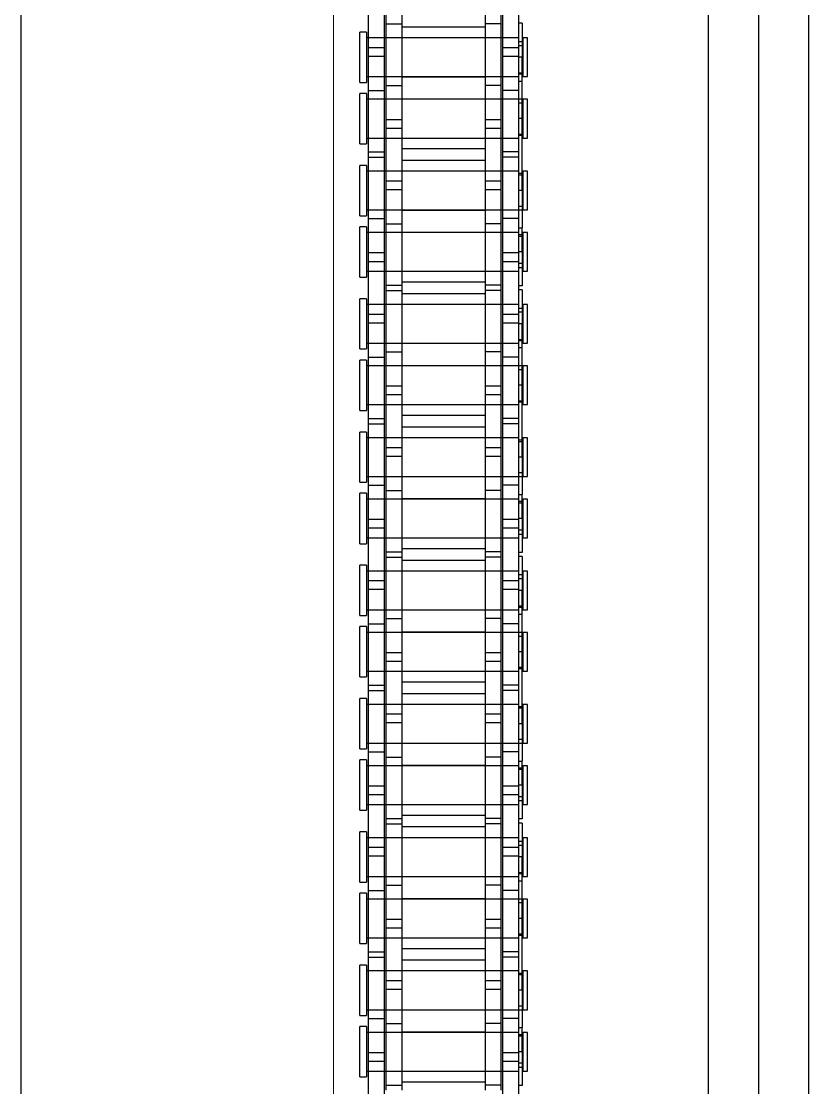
# Model space of a CAD drawing. Header units: metres. Extents: x 0 to 63075, y 0 to 44550.
# Drawn here: x 14171.9 to 14246.9, y 27934.7 to 28036.3 of the extents above; entities that cross this region are included whole.
import ezdxf

# ---------------------------------------------------------------- set-up
doc = ezdxf.new("R2010")
doc.units = ezdxf.units.M
doc.header["$LTSCALE"] = 75
for name, pattern in [('CENTER2', [28.575, 19.05, -3.175, 3.175, -3.175]), ('CENTERX2', [101.6, 63.5, -12.7, 12.7, -12.7]), ('HIDDEN2', [4.7625, 3.175, -1.5875])]:
    doc.linetypes.add(name, pattern=pattern)
for name, color, linetype in [('SC1', 7, 'CENTER2'), ('SDM', 7, 'Continuous'), ('SL4', 4, 'Continuous'), ('ST1', 7, 'HIDDEN2')]:
    doc.layers.add(name, color=color, linetype=linetype)

# ---------------------------------------------------------------- blocks, each defined once
blk = doc.blocks.new('A$Ca53c419a')
at = {"layer": 'SL4'}
for p, q in [((2339.74, 281.24), (3664.71, 281.24)), ((2339.74, 215.76), (3664.71, 215.76)), ((3664.71, 206.24), (2339.74, 206.24))]:
    blk.add_line(p, q, dxfattribs=at)
at = {"layer": 'ST1'}
for p, q in [((3505.93, 249), (3510.73, 249)), ((3505.93, 249), (3505.93, 248.34)), ((3510.73, 248.34), (3510.73, 249)), ((3511.78, 249), (3516.57, 249)), ((3511.78, 249), (3511.78, 248.34)), ((3516.57, 248.34), (3516.57, 249)), ((3518.63, 249), (3523.43, 249)), ((3518.63, 249), (3518.63, 248.34)), ((3523.43, 248.34), (3523.43, 249)), ((3524.48, 249), (3529.27, 249)), ((3524.48, 249), (3524.48, 248.34)), ((3529.27, 248.34), (3529.27, 249)), ((3531.33, 249), (3536.13, 249)), ((3531.33, 249), (3531.33, 248.34)), ((3536.13, 248.34), (3536.13, 249)), ((3537.18, 249), (3541.97, 249)), ((3537.18, 249), (3537.18, 248.34)), ((3541.97, 248.34), (3541.97, 249)), ((3544.03, 249), (3548.83, 249)), ((3544.03, 249), (3544.03, 248.34)), ((3548.83, 248.34), (3548.83, 249)), ((3549.88, 249), (3554.67, 249)), ((3549.88, 249), (3549.88, 248.34)), ((3554.67, 248.34), (3554.67, 249)), ((3556.73, 249), (3561.53, 249)), ((3556.73, 249), (3556.73, 248.34)), ((3561.53, 248.34), (3561.53, 249)), ((3562.58, 249), (3567.37, 249)), ((3562.58, 249), (3562.58, 248.34)), ((3567.37, 248.34), (3567.37, 249)), ((3569.43, 249), (3574.23, 249)), ((3569.43, 249), (3569.43, 248.34)), ((3574.23, 248.34), (3574.23, 249)), ((3575.28, 249), (3580.07, 249)), ((3575.28, 249), (3575.28, 248.34)), ((3580.07, 248.34), (3580.07, 249)), ((3582.13, 249), (3586.93, 249)), ((3582.13, 249), (3582.13, 248.34)), ((3586.93, 248.34), (3586.93, 249)), ((3587.98, 249), (3592.77, 249)), ((3587.98, 249), (3587.98, 248.34)), ((3592.77, 248.34), (3592.77, 249)), ((3594.83, 249), (3599.63, 249)), ((3594.83, 249), (3594.83, 248.34)), ((3599.63, 248.34), (3599.63, 249)), ((3600.68, 249), (3605.47, 249)), ((3600.68, 249), (3600.68, 248.34)), ((3605.47, 248.34), (3605.47, 249)), ((3498.3, 248.16), (3507.4, 248.16)), ((3510.73, 248.34), (3505.93, 248.34)), ((3506.48, 248.34), (3506.48, 233.84)), ((3506.48, 248.16), (3506.48, 246.64)), ((3507.4, 248.16), (3508.26, 248.16)), ((3507.4, 246.64), (3507.4, 248.16)), ((3508.26, 248.16), (3517.35, 248.16)), ((3508.26, 248.16), (3508.26, 246.64)), ((3510.17, 233.84), (3510.17, 248.34)), ((3510.17, 246.64), (3510.17, 248.16)), ((3511.5, 248.16), (3511.5, 246.64)), ((3516.57, 248.34), (3511.78, 248.34)), ((3512.33, 248.34), (3512.33, 233.84)), ((3512.33, 248.16), (3512.33, 246.64)), ((3516.02, 233.84), (3516.02, 248.34)), ((3516.02, 246.64), (3516.02, 248.16)), ((3517.35, 248.16), (3517.35, 246.64)), ((3517.35, 248.16), (3523.7, 248.16)), ((3517.85, 248.16), (3517.85, 246.64)), ((3523.43, 248.34), (3518.63, 248.34)), ((3519.18, 248.34), (3519.18, 233.84)), ((3519.18, 248.16), (3519.18, 246.64)), ((3522.87, 233.84), (3522.87, 248.34)), ((3522.87, 246.64), (3522.87, 248.16)), ((3523.7, 248.16), (3523.7, 246.64)), ((3523.7, 248.16), (3532.8, 248.16)), ((3529.27, 248.34), (3524.48, 248.34)), ((3525.03, 248.34), (3525.03, 233.84)), ((3525.03, 248.16), (3525.03, 246.64)), ((3526.95, 246.64), (3526.95, 248.16)), ((3527.81, 248.16), (3527.81, 246.64)), ((3528.72, 233.84), (3528.72, 248.34)), ((3528.72, 246.64), (3528.72, 248.16)), ((3536.13, 248.34), (3531.33, 248.34)), ((3531.88, 248.34), (3531.88, 233.84)), ((3531.88, 248.16), (3531.88, 246.64)), ((3532.8, 248.16), (3533.66, 248.16)), ((3532.8, 246.64), (3532.8, 248.16)), ((3533.66, 248.16), (3542.75, 248.16)), ((3533.66, 248.16), (3533.66, 246.64)), ((3535.57, 233.84), (3535.57, 248.34)), ((3535.57, 246.64), (3535.57, 248.16)), ((3536.9, 248.16), (3536.9, 246.64)), ((3541.97, 248.34), (3537.18, 248.34)), ((3537.73, 248.34), (3537.73, 233.84)), ((3537.73, 248.16), (3537.73, 246.64)), ((3541.42, 233.84), (3541.42, 248.34)), ((3541.42, 246.64), (3541.42, 248.16)), ((3542.75, 248.16), (3542.75, 246.64)), ((3542.75, 248.16), (3549.1, 248.16)), ((3543.25, 248.16), (3543.25, 246.64)), ((3548.83, 248.34), (3544.03, 248.34)), ((3544.58, 248.34), (3544.58, 233.84)), ((3544.58, 248.16), (3544.58, 246.64)), ((3548.27, 233.84), (3548.27, 248.34)), ((3548.27, 246.64), (3548.27, 248.16)), ((3549.1, 248.16), (3549.1, 246.64)), ((3549.1, 248.16), (3558.2, 248.16)), ((3554.67, 248.34), (3549.88, 248.34)), ((3550.43, 248.34), (3550.43, 233.84)), ((3550.43, 248.16), (3550.43, 246.64)), ((3552.35, 246.64), (3552.35, 248.16)), ((3553.21, 248.16), (3553.21, 246.64)), ((3554.12, 233.84), (3554.12, 248.34)), ((3554.12, 246.64), (3554.12, 248.16)), ((3561.53, 248.34), (3556.73, 248.34)), ((3557.28, 248.34), (3557.28, 233.84)), ((3557.28, 248.16), (3557.28, 246.64)), ((3558.2, 248.16), (3559.06, 248.16)), ((3558.2, 246.64), (3558.2, 248.16)), ((3559.06, 248.16), (3568.15, 248.16)), ((3559.06, 248.16), (3559.06, 246.64)), ((3560.97, 233.84), (3560.97, 248.34)), ((3560.97, 246.64), (3560.97, 248.16)), ((3562.3, 248.16), (3562.3, 246.64)), ((3567.37, 248.34), (3562.58, 248.34)), ((3563.13, 248.34), (3563.13, 233.84)), ((3563.13, 248.16), (3563.13, 246.64)), ((3566.82, 233.84), (3566.82, 248.34)), ((3566.82, 246.64), (3566.82, 248.16)), ((3568.15, 248.16), (3568.15, 246.64)), ((3568.15, 248.16), (3574.5, 248.16)), ((3568.65, 248.16), (3568.65, 246.64)), ((3574.23, 248.34), (3569.43, 248.34)), ((3569.98, 248.34), (3569.98, 233.84)), ((3569.98, 248.16), (3569.98, 246.64)), ((3573.67, 233.84), (3573.67, 248.34)), ((3573.67, 246.64), (3573.67, 248.16)), ((3574.5, 248.16), (3574.5, 246.64)), ((3574.5, 248.16), (3583.6, 248.16)), ((3580.07, 248.34), (3575.28, 248.34)), ((3575.83, 248.34), (3575.83, 233.84)), ((3575.83, 248.16), (3575.83, 246.64)), ((3577.75, 246.64), (3577.75, 248.16)), ((3578.61, 248.16), (3578.61, 246.64)), ((3579.52, 233.84), (3579.52, 248.34)), ((3579.52, 246.64), (3579.52, 248.16)), ((3586.93, 248.34), (3582.13, 248.34)), ((3582.68, 248.34), (3582.68, 233.84)), ((3582.68, 248.16), (3582.68, 246.64)), ((3583.6, 248.16), (3584.46, 248.16)), ((3583.6, 246.64), (3583.6, 248.16)), ((3584.46, 248.16), (3593.55, 248.16)), ((3584.46, 248.16), (3584.46, 246.64)), ((3586.37, 233.84), (3586.37, 248.34)), ((3586.37, 246.64), (3586.37, 248.16)), ((3587.7, 248.16), (3587.7, 246.64)), ((3592.77, 248.34), (3587.98, 248.34)), ((3588.53, 248.34), (3588.53, 233.84)), ((3588.53, 248.16), (3588.53, 246.64)), ((3592.22, 233.84), (3592.22, 248.34)), ((3592.22, 246.64), (3592.22, 248.16)), ((3593.55, 248.16), (3593.55, 246.64)), ((3593.55, 248.16), (3599.9, 248.16)), ((3594.05, 248.16), (3594.05, 246.64)), ((3599.63, 248.34), (3594.83, 248.34)), ((3595.38, 248.34), (3595.38, 233.84)), ((3595.38, 248.16), (3595.38, 246.64)), ((3599.07, 233.84), (3599.07, 248.34)), ((3599.07, 246.64), (3599.07, 248.16)), ((3599.9, 248.16), (3599.9, 246.64)), ((3599.9, 248.16), (3609, 248.16)), ((3605.47, 248.34), (3600.68, 248.34)), ((3601.23, 248.34), (3601.23, 233.84)), ((3601.23, 248.16), (3601.23, 246.64)), ((3603.15, 246.64), (3603.15, 248.16)), ((3604.01, 248.16), (3604.01, 246.64)), ((3604.92, 233.84), (3604.92, 248.34)), ((3604.92, 246.64), (3604.92, 248.16)), ((3498.3, 246.64), (3507.4, 246.64)), ((3504.65, 246.48), (3511, 246.48)), ((3505.15, 246.48), (3505.15, 244.96)), ((3506.48, 246.48), (3506.48, 244.96)), ((3507.4, 246.64), (3508.26, 246.64)), ((3508.26, 246.64), (3517.35, 246.64)), ((3510.17, 244.96), (3510.17, 246.48)), ((3511, 246.48), (3511, 244.96)), ((3511, 246.48), (3520.1, 246.48)), ((3512.33, 246.48), (3512.33, 244.96)), ((3514.25, 244.96), (3514.25, 246.48)), ((3515.11, 246.48), (3515.11, 244.96)), ((3516.02, 244.96), (3516.02, 246.48)), ((3517.35, 246.64), (3523.7, 246.64)), ((3519.18, 246.48), (3519.18, 244.96)), ((3520.1, 246.48), (3520.96, 246.48)), ((3520.1, 244.96), (3520.1, 246.48)), ((3520.96, 246.48), (3530.05, 246.48)), ((3520.96, 246.48), (3520.96, 244.96)), ((3522.87, 244.96), (3522.87, 246.48)), ((3523.7, 246.64), (3532.8, 246.64)), ((3524.2, 246.48), (3524.2, 244.96)), ((3525.03, 246.48), (3525.03, 244.96)), ((3528.72, 244.96), (3528.72, 246.48)), ((3530.05, 246.48), (3530.05, 244.96)), ((3530.05, 246.48), (3536.4, 246.48)), ((3530.55, 246.48), (3530.55, 244.96)), ((3531.88, 246.48), (3531.88, 244.96)), ((3532.8, 246.64), (3533.66, 246.64)), ((3533.66, 246.64), (3542.75, 246.64)), ((3535.57, 244.96), (3535.57, 246.48)), ((3536.4, 246.48), (3536.4, 244.96)), ((3536.4, 246.48), (3545.5, 246.48)), ((3537.73, 246.48), (3537.73, 244.96)), ((3539.65, 244.96), (3539.65, 246.48)), ((3540.51, 246.48), (3540.51, 244.96)), ((3541.42, 244.96), (3541.42, 246.48)), ((3542.75, 246.64), (3549.1, 246.64)), ((3544.58, 246.48), (3544.58, 244.96)), ((3545.5, 246.48), (3546.36, 246.48)), ((3545.5, 244.96), (3545.5, 246.48)), ((3546.36, 246.48), (3555.45, 246.48)), ((3546.36, 246.48), (3546.36, 244.96)), ((3548.27, 244.96), (3548.27, 246.48)), ((3549.1, 246.64), (3558.2, 246.64)), ((3549.6, 246.48), (3549.6, 244.96)), ((3550.43, 246.48), (3550.43, 244.96)), ((3554.12, 244.96), (3554.12, 246.48)), ((3555.45, 246.48), (3555.45, 244.96)), ((3555.45, 246.48), (3561.8, 246.48)), ((3555.95, 246.48), (3555.95, 244.96)), ((3557.28, 246.48), (3557.28, 244.96)), ((3558.2, 246.64), (3559.06, 246.64)), ((3559.06, 246.64), (3568.15, 246.64)), ((3560.97, 244.96), (3560.97, 246.48)), ((3561.8, 246.48), (3561.8, 244.96)), ((3561.8, 246.48), (3570.9, 246.48)), ((3563.13, 246.48), (3563.13, 244.96)), ((3565.05, 244.96), (3565.05, 246.48)), ((3565.91, 246.48), (3565.91, 244.96)), ((3566.82, 244.96), (3566.82, 246.48)), ((3568.15, 246.64), (3574.5, 246.64)), ((3569.98, 246.48), (3569.98, 244.96)), ((3570.9, 246.48), (3571.76, 246.48)), ((3570.9, 244.96), (3570.9, 246.48)), ((3571.76, 246.48), (3580.85, 246.48)), ((3571.76, 246.48), (3571.76, 244.96)), ((3573.67, 244.96), (3573.67, 246.48)), ((3574.5, 246.64), (3583.6, 246.64)), ((3575, 246.48), (3575, 244.96)), ((3575.83, 246.48), (3575.83, 244.96)), ((3579.52, 244.96), (3579.52, 246.48)), ((3580.85, 246.48), (3580.85, 244.96)), ((3580.85, 246.48), (3587.2, 246.48)), ((3581.35, 246.48), (3581.35, 244.96)), ((3582.68, 246.48), (3582.68, 244.96)), ((3583.6, 246.64), (3584.46, 246.64)), ((3584.46, 246.64), (3593.55, 246.64)), ((3586.37, 244.96), (3586.37, 246.48)), ((3587.2, 246.48), (3587.2, 244.96)), ((3587.2, 246.48), (3596.3, 246.48)), ((3588.53, 246.48), (3588.53, 244.96)), ((3590.45, 244.96), (3590.45, 246.48)), ((3591.31, 246.48), (3591.31, 244.96)), ((3592.22, 244.96), (3592.22, 246.48)), ((3593.55, 246.64), (3599.9, 246.64)), ((3595.38, 246.48), (3595.38, 244.96)), ((3596.3, 246.48), (3597.16, 246.48)), ((3596.3, 244.96), (3596.3, 246.48)), ((3597.16, 246.48), (3606.25, 246.48)), ((3597.16, 246.48), (3597.16, 244.96)), ((3599.07, 244.96), (3599.07, 246.48)), ((3599.9, 246.64), (3609, 246.64)), ((3600.4, 246.48), (3600.4, 244.96)), ((3601.23, 246.48), (3601.23, 244.96)), ((3604.92, 244.96), (3604.92, 246.48)), ((3606.25, 246.48), (3606.25, 244.96)), ((3606.25, 246.48), (3612.6, 246.48)), ((3504.65, 244.96), (3511, 244.96)), ((3505.44, 237.03), (3505.44, 244.96)), ((3506.48, 244.96), (3506.48, 237.03)), ((3510.17, 237.03), (3510.17, 244.96)), ((3510.22, 244.96), (3510.22, 237.03)), ((3511, 244.96), (3520.1, 244.96)), ((3512.29, 237.03), (3512.29, 244.96)), ((3512.33, 244.96), (3512.33, 237.03)), ((3516.02, 237.03), (3516.02, 244.96)), ((3517.07, 244.96), (3517.07, 237.03)), ((3518.14, 237.03), (3518.14, 244.96)), ((3519.18, 244.96), (3519.18, 237.03)), ((3520.1, 244.96), (3520.96, 244.96)), ((3520.96, 244.96), (3530.05, 244.96)), ((3522.87, 237.03), (3522.87, 244.96)), ((3522.92, 244.96), (3522.92, 237.03)), ((3524.99, 237.03), (3524.99, 244.96)), ((3525.03, 244.96), (3525.03, 237.03)), ((3528.72, 237.03), (3528.72, 244.96)), ((3529.77, 244.96), (3529.77, 237.03)), ((3530.05, 244.96), (3536.4, 244.96)), ((3530.84, 237.03), (3530.84, 244.96)), ((3531.88, 244.96), (3531.88, 237.03)), ((3535.57, 237.03), (3535.57, 244.96)), ((3535.62, 244.96), (3535.62, 237.03)), ((3536.4, 244.96), (3545.5, 244.96)), ((3537.69, 237.03), (3537.69, 244.96)), ((3537.73, 244.96), (3537.73, 237.03)), ((3541.42, 237.03), (3541.42, 244.96)), ((3542.47, 244.96), (3542.47, 237.03)), ((3543.54, 237.03), (3543.54, 244.96)), ((3544.58, 244.96), (3544.58, 237.03)), ((3545.5, 244.96), (3546.36, 244.96)), ((3546.36, 244.96), (3555.45, 244.96)), ((3548.27, 237.03), (3548.27, 244.96)), ((3548.32, 244.96), (3548.32, 237.03)), ((3550.39, 237.03), (3550.39, 244.96)), ((3550.43, 244.96), (3550.43, 237.03)), ((3554.12, 237.03), (3554.12, 244.96)), ((3555.17, 244.96), (3555.17, 237.03)), ((3555.45, 244.96), (3561.8, 244.96)), ((3556.24, 237.03), (3556.24, 244.96)), ((3557.28, 244.96), (3557.28, 237.03)), ((3560.97, 237.03), (3560.97, 244.96)), ((3561.02, 244.96), (3561.02, 237.03)), ((3561.8, 244.96), (3570.9, 244.96)), ((3563.09, 237.03), (3563.09, 244.96)), ((3563.13, 244.96), (3563.13, 237.03)), ((3566.82, 237.03), (3566.82, 244.96)), ((3567.87, 244.96), (3567.87, 237.03)), ((3568.94, 237.03), (3568.94, 244.96)), ((3569.98, 244.96), (3569.98, 237.03)), ((3570.9, 244.96), (3571.76, 244.96)), ((3571.76, 244.96), (3580.85, 244.96)), ((3573.67, 237.03), (3573.67, 244.96)), ((3573.72, 244.96), (3573.72, 237.03)), ((3575.79, 237.03), (3575.79, 244.96)), ((3575.83, 244.96), (3575.83, 237.03)), ((3579.52, 237.03), (3579.52, 244.96)), ((3580.57, 244.96), (3580.57, 237.03)), ((3580.85, 244.96), (3587.2, 244.96)), ((3581.64, 237.03), (3581.64, 244.96)), ((3582.68, 244.96), (3582.68, 237.03)), ((3586.37, 237.03), (3586.37, 244.96)), ((3586.42, 244.96), (3586.42, 237.03)), ((3587.2, 244.96), (3596.3, 244.96)), ((3588.49, 237.03), (3588.49, 244.96)), ((3588.53, 244.96), (3588.53, 237.03)), ((3592.22, 237.03), (3592.22, 244.96)), ((3593.27, 244.96), (3593.27, 237.03)), ((3594.34, 237.03), (3594.34, 244.96)), ((3595.38, 244.96), (3595.38, 237.03)), ((3596.3, 244.96), (3597.16, 244.96)), ((3597.16, 244.96), (3606.25, 244.96)), ((3599.07, 237.03), (3599.07, 244.96)), ((3599.12, 244.96), (3599.12, 237.03)), ((3601.19, 237.03), (3601.19, 244.96)), ((3601.23, 244.96), (3601.23, 237.03)), ((3604.92, 237.03), (3604.92, 244.96)), ((3605.97, 244.96), (3605.97, 237.03)), ((3606.25, 244.96), (3612.6, 244.96)), ((3504.65, 237.03), (3511, 237.03)), ((3505.15, 235.51), (3505.15, 237.03)), ((3506.48, 237.03), (3506.48, 235.51)), ((3510.17, 235.51), (3510.17, 237.03)), ((3511, 235.51), (3511, 237.03)), ((3511, 237.03), (3520.1, 237.03)), ((3512.33, 237.03), (3512.33, 235.51)), ((3514.25, 235.51), (3514.25, 237.03)), ((3515.11, 237.03), (3515.11, 235.51)), ((3516.02, 235.51), (3516.02, 237.03)), ((3519.18, 237.03), (3519.18, 235.51)), ((3520.1, 237.03), (3520.96, 237.03)), ((3520.1, 235.51), (3520.1, 237.03)), ((3520.96, 237.03), (3530.05, 237.03)), ((3520.96, 237.03), (3520.96, 235.51)), ((3522.87, 235.51), (3522.87, 237.03)), ((3524.2, 235.51), (3524.2, 237.03)), ((3525.03, 237.03), (3525.03, 235.51)), ((3528.72, 235.51), (3528.72, 237.03)), ((3530.05, 235.51), (3530.05, 237.03)), ((3530.05, 237.03), (3536.4, 237.03)), ((3530.55, 235.51), (3530.55, 237.03)), ((3531.88, 237.03), (3531.88, 235.51)), ((3535.57, 235.51), (3535.57, 237.03)), ((3536.4, 235.51), (3536.4, 237.03)), ((3536.4, 237.03), (3545.5, 237.03)), ((3537.73, 237.03), (3537.73, 235.51)), ((3539.65, 235.51), (3539.65, 237.03)), ((3540.51, 237.03), (3540.51, 235.51)), ((3541.42, 235.51), (3541.42, 237.03)), ((3544.58, 237.03), (3544.58, 235.51)), ((3545.5, 237.03), (3546.36, 237.03)), ((3545.5, 235.51), (3545.5, 237.03)), ((3546.36, 237.03), (3555.45, 237.03)), ((3546.36, 237.03), (3546.36, 235.51)), ((3548.27, 235.51), (3548.27, 237.03)), ((3549.6, 235.51), (3549.6, 237.03)), ((3550.43, 237.03), (3550.43, 235.51)), ((3554.12, 235.51), (3554.12, 237.03)), ((3555.45, 235.51), (3555.45, 237.03)), ((3555.45, 237.03), (3561.8, 237.03)), ((3555.95, 235.51), (3555.95, 237.03)), ((3557.28, 237.03), (3557.28, 235.51)), ((3560.97, 235.51), (3560.97, 237.03)), ((3561.8, 235.51), (3561.8, 237.03)), ((3561.8, 237.03), (3570.9, 237.03)), ((3563.13, 237.03), (3563.13, 235.51)), ((3565.05, 235.51), (3565.05, 237.03)), ((3565.91, 237.03), (3565.91, 235.51)), ((3566.82, 235.51), (3566.82, 237.03)), ((3569.98, 237.03), (3569.98, 235.51)), ((3570.9, 237.03), (3571.76, 237.03)), ((3570.9, 235.51), (3570.9, 237.03)), ((3571.76, 237.03), (3580.85, 237.03)), ((3571.76, 237.03), (3571.76, 235.51)), ((3573.67, 235.51), (3573.67, 237.03)), ((3575, 235.51), (3575, 237.03)), ((3575.83, 237.03), (3575.83, 235.51)), ((3579.52, 235.51), (3579.52, 237.03)), ((3580.85, 235.51), (3580.85, 237.03)), ((3580.85, 237.03), (3587.2, 237.03)), ((3581.35, 235.51), (3581.35, 237.03)), ((3582.68, 237.03), (3582.68, 235.51)), ((3586.37, 235.51), (3586.37, 237.03)), ((3587.2, 235.51), (3587.2, 237.03)), ((3587.2, 237.03), (3596.3, 237.03)), ((3588.53, 237.03), (3588.53, 235.51)), ((3590.45, 235.51), (3590.45, 237.03)), ((3591.31, 237.03), (3591.31, 235.51)), ((3592.22, 235.51), (3592.22, 237.03)), ((3595.38, 237.03), (3595.38, 235.51)), ((3596.3, 237.03), (3597.16, 237.03)), ((3596.3, 235.51), (3596.3, 237.03)), ((3597.16, 237.03), (3606.25, 237.03)), ((3597.16, 237.03), (3597.16, 235.51)), ((3599.07, 235.51), (3599.07, 237.03)), ((3600.4, 235.51), (3600.4, 237.03)), ((3601.23, 237.03), (3601.23, 235.51)), ((3604.92, 235.51), (3604.92, 237.03)), ((3606.25, 235.51), (3606.25, 237.03)), ((3606.25, 237.03), (3612.6, 237.03)), ((3498.3, 235.36), (3507.4, 235.36)), ((3504.65, 235.51), (3511, 235.51)), ((3506.48, 235.36), (3506.48, 233.84)), ((3507.4, 235.36), (3508.26, 235.36)), ((3507.4, 233.84), (3507.4, 235.36)), ((3508.26, 235.36), (3517.35, 235.36)), ((3508.26, 235.36), (3508.26, 233.84)), ((3510.17, 233.84), (3510.17, 235.36)), ((3511, 235.51), (3520.1, 235.51)), ((3511.5, 233.84), (3511.5, 235.36)), ((3512.33, 235.36), (3512.33, 233.51)), ((3516.02, 233.84), (3516.02, 235.36)), ((3517.35, 233.84), (3517.35, 235.36)), ((3517.35, 235.36), (3523.7, 235.36)), ((3517.85, 233.84), (3517.85, 235.36)), ((3519.18, 235.36), (3519.18, 233.84)), ((3520.1, 235.51), (3520.96, 235.51)), ((3520.96, 235.51), (3530.05, 235.51)), ((3522.87, 233.51), (3522.87, 235.36)), ((3523.7, 233.84), (3523.7, 235.36)), ((3523.7, 235.36), (3532.8, 235.36)), ((3525.03, 235.36), (3525.03, 233.84)), ((3526.95, 233.84), (3526.95, 235.36)), ((3527.81, 235.36), (3527.81, 233.84)), ((3528.72, 233.84), (3528.72, 235.36)), ((3530.05, 235.51), (3536.4, 235.51)), ((3531.88, 235.36), (3531.88, 233.84)), ((3532.8, 235.36), (3533.66, 235.36)), ((3532.8, 233.84), (3532.8, 235.36)), ((3533.66, 235.36), (3542.75, 235.36)), ((3533.66, 235.36), (3533.66, 233.84)), ((3535.57, 233.84), (3535.57, 235.36)), ((3536.4, 235.51), (3545.5, 235.51)), ((3536.9, 233.84), (3536.9, 235.36)), ((3537.73, 235.36), (3537.73, 233.51)), ((3541.42, 233.84), (3541.42, 235.36)), ((3542.75, 233.84), (3542.75, 235.36)), ((3542.75, 235.36), (3549.1, 235.36)), ((3543.25, 233.84), (3543.25, 235.36)), ((3544.58, 235.36), (3544.58, 233.84)), ((3545.5, 235.51), (3546.36, 235.51)), ((3546.36, 235.51), (3555.45, 235.51)), ((3548.27, 233.51), (3548.27, 235.36)), ((3549.1, 233.84), (3549.1, 235.36)), ((3549.1, 235.36), (3558.2, 235.36)), ((3550.43, 235.36), (3550.43, 233.84)), ((3552.35, 233.84), (3552.35, 235.36)), ((3553.21, 235.36), (3553.21, 233.84)), ((3554.12, 233.84), (3554.12, 235.36)), ((3555.45, 235.51), (3561.8, 235.51)), ((3557.28, 235.36), (3557.28, 233.84)), ((3558.2, 235.36), (3559.06, 235.36)), ((3558.2, 233.84), (3558.2, 235.36)), ((3559.06, 235.36), (3568.15, 235.36)), ((3559.06, 235.36), (3559.06, 233.84)), ((3560.97, 233.84), (3560.97, 235.36)), ((3561.8, 235.51), (3570.9, 235.51)), ((3562.3, 233.84), (3562.3, 235.36)), ((3563.13, 235.36), (3563.13, 233.51)), ((3566.82, 233.84), (3566.82, 235.36)), ((3568.15, 233.84), (3568.15, 235.36)), ((3568.15, 235.36), (3574.5, 235.36)), ((3568.65, 233.84), (3568.65, 235.36)), ((3569.98, 235.36), (3569.98, 233.84)), ((3570.9, 235.51), (3571.76, 235.51)), ((3571.76, 235.51), (3580.85, 235.51)), ((3573.67, 233.51), (3573.67, 235.36)), ((3574.5, 233.84), (3574.5, 235.36)), ((3574.5, 235.36), (3583.6, 235.36)), ((3575.83, 235.36), (3575.83, 233.84)), ((3577.75, 233.84), (3577.75, 235.36)), ((3578.61, 235.36), (3578.61, 233.84)), ((3579.52, 233.84), (3579.52, 235.36)), ((3580.85, 235.51), (3587.2, 235.51)), ((3582.68, 235.36), (3582.68, 233.84)), ((3583.6, 235.36), (3584.46, 235.36)), ((3583.6, 233.84), (3583.6, 235.36)), ((3584.46, 235.36), (3593.55, 235.36)), ((3584.46, 235.36), (3584.46, 233.84)), ((3586.37, 233.84), (3586.37, 235.36)), ((3587.2, 235.51), (3596.3, 235.51)), ((3587.7, 233.84), (3587.7, 235.36)), ((3588.53, 235.36), (3588.53, 233.51)), ((3592.22, 233.84), (3592.22, 235.36)), ((3593.55, 233.84), (3593.55, 235.36)), ((3593.55, 235.36), (3599.9, 235.36)), ((3594.05, 233.84), (3594.05, 235.36)), ((3595.38, 235.36), (3595.38, 233.84)), ((3596.3, 235.51), (3597.16, 235.51)), ((3597.16, 235.51), (3606.25, 235.51)), ((3599.07, 233.51), (3599.07, 235.36)), ((3599.9, 233.84), (3599.9, 235.36)), ((3599.9, 235.36), (3609, 235.36)), ((3601.23, 235.36), (3601.23, 233.84)), ((3603.15, 233.84), (3603.15, 235.36)), ((3604.01, 235.36), (3604.01, 233.84)), ((3604.92, 233.84), (3604.92, 235.36)), ((3606.25, 235.51), (3612.6, 235.51)), ((3498.3, 233.84), (3507.4, 233.84)), ((3505.1, 233.51), (3505.1, 233.84)), ((3506.85, 233.84), (3506.85, 233.47)), ((3507.22, 233.51), (3507.22, 233.84)), ((3507.4, 233.84), (3508.26, 233.84)), ((3508.26, 233.84), (3517.35, 233.84)), ((3508.33, 233.51), (3508.33, 233.84)), ((3509.8, 233.47), (3509.8, 233.84)), ((3509.95, 233.51), (3509.95, 233.84)), ((3510.62, 233.84), (3510.62, 233.51)), ((3512.7, 233.84), (3512.7, 233.47)), ((3514.18, 233.51), (3514.18, 233.84)), ((3515.65, 233.47), (3515.65, 233.84)), ((3515.79, 233.51), (3515.79, 233.84)), ((3517.35, 233.84), (3523.7, 233.84)), ((3519.41, 233.51), (3519.41, 233.84)), ((3519.55, 233.84), (3519.55, 233.47)), ((3521.03, 233.51), (3521.03, 233.84)), ((3522.5, 233.47), (3522.5, 233.84)), ((3523.7, 233.84), (3532.8, 233.84)), ((3524.58, 233.51), (3524.58, 233.84)), ((3525.26, 233.51), (3525.26, 233.84)), ((3525.4, 233.84), (3525.4, 233.47)), ((3526.88, 233.51), (3526.88, 233.84)), ((3527.98, 233.51), (3527.98, 233.84)), ((3528.35, 233.47), (3528.35, 233.84)), ((3530.11, 233.51), (3530.11, 233.84)), ((3530.5, 233.51), (3530.5, 233.84)), ((3532.25, 233.84), (3532.25, 233.47)), ((3532.62, 233.51), (3532.62, 233.84)), ((3532.8, 233.84), (3533.66, 233.84)), ((3533.66, 233.84), (3542.75, 233.84)), ((3533.73, 233.51), (3533.73, 233.84)), ((3535.2, 233.47), (3535.2, 233.84)), ((3535.35, 233.51), (3535.35, 233.84)), ((3536.02, 233.84), (3536.02, 233.51)), ((3538.1, 233.84), (3538.1, 233.47)), ((3539.58, 233.51), (3539.58, 233.84)), ((3541.05, 233.47), (3541.05, 233.84)), ((3541.19, 233.51), (3541.19, 233.84)), ((3542.75, 233.84), (3549.1, 233.84)), ((3544.81, 233.51), (3544.81, 233.84)), ((3544.95, 233.84), (3544.95, 233.47)), ((3546.43, 233.51), (3546.43, 233.84)), ((3547.9, 233.47), (3547.9, 233.84)), ((3549.1, 233.84), (3558.2, 233.84)), ((3549.98, 233.51), (3549.98, 233.84)), ((3550.66, 233.51), (3550.66, 233.84)), ((3550.8, 233.84), (3550.8, 233.47)), ((3552.28, 233.51), (3552.28, 233.84)), ((3553.38, 233.51), (3553.38, 233.84)), ((3553.75, 233.47), (3553.75, 233.84)), ((3555.51, 233.51), (3555.51, 233.84)), ((3555.9, 233.51), (3555.9, 233.84)), ((3557.65, 233.84), (3557.65, 233.47)), ((3558.02, 233.51), (3558.02, 233.84)), ((3558.2, 233.84), (3559.06, 233.84)), ((3559.06, 233.84), (3568.15, 233.84)), ((3559.13, 233.51), (3559.13, 233.84)), ((3560.6, 233.47), (3560.6, 233.84)), ((3560.75, 233.51), (3560.75, 233.84)), ((3561.42, 233.84), (3561.42, 233.51)), ((3563.5, 233.84), (3563.5, 233.47)), ((3564.98, 233.51), (3564.98, 233.84)), ((3566.45, 233.47), (3566.45, 233.84)), ((3566.59, 233.51), (3566.59, 233.84)), ((3568.15, 233.84), (3574.5, 233.84)), ((3570.21, 233.51), (3570.21, 233.84)), ((3570.35, 233.84), (3570.35, 233.47)), ((3571.83, 233.51), (3571.83, 233.84)), ((3573.3, 233.47), (3573.3, 233.84)), ((3574.5, 233.84), (3583.6, 233.84)), ((3575.38, 233.51), (3575.38, 233.84)), ((3576.06, 233.51), (3576.06, 233.84)), ((3576.2, 233.84), (3576.2, 233.47)), ((3577.68, 233.51), (3577.68, 233.84)), ((3578.78, 233.51), (3578.78, 233.84)), ((3579.15, 233.47), (3579.15, 233.84)), ((3580.91, 233.51), (3580.91, 233.84)), ((3581.3, 233.51), (3581.3, 233.84)), ((3583.05, 233.84), (3583.05, 233.47)), ((3583.42, 233.51), (3583.42, 233.84)), ((3583.6, 233.84), (3584.46, 233.84)), ((3584.46, 233.84), (3593.55, 233.84)), ((3584.53, 233.51), (3584.53, 233.84)), ((3586, 233.47), (3586, 233.84)), ((3586.15, 233.51), (3586.15, 233.84)), ((3586.82, 233.84), (3586.82, 233.51)), ((3588.9, 233.84), (3588.9, 233.47)), ((3590.38, 233.51), (3590.38, 233.84)), ((3591.85, 233.47), (3591.85, 233.84)), ((3591.99, 233.51), (3591.99, 233.84)), ((3593.55, 233.84), (3599.9, 233.84)), ((3595.61, 233.51), (3595.61, 233.84)), ((3595.75, 233.84), (3595.75, 233.47)), ((3597.23, 233.51), (3597.23, 233.84)), ((3598.7, 233.47), (3598.7, 233.84)), ((3599.9, 233.84), (3609, 233.84)), ((3600.78, 233.51), (3600.78, 233.84)), ((3601.46, 233.51), (3601.46, 233.84)), ((3601.6, 233.84), (3601.6, 233.47)), ((3603.08, 233.51), (3603.08, 233.84)), ((3604.18, 233.51), (3604.18, 233.84)), ((3604.55, 233.47), (3604.55, 233.84)), ((3606.31, 233.51), (3606.31, 233.84)), ((3508.33, 233.51), (3505.1, 233.51)), ((3510.17, 233.47), (3506.48, 233.47)), ((3506.48, 233.47), (3506.48, 233)), ((3506.48, 233), (3510.17, 233)), ((3508.33, 233.51), (3510.62, 233.51)), ((3510.17, 233), (3510.17, 233.47)), ((3514.18, 233.51), (3510.62, 233.51)), ((3516.02, 233.47), (3512.33, 233.47)), ((3512.33, 233.47), (3512.33, 233)), ((3512.33, 233), (3516.02, 233)), ((3514.18, 233.51), (3526.88, 233.51)), ((3516.02, 233), (3516.02, 233.47)), ((3522.87, 233.47), (3519.18, 233.47)), ((3519.18, 233.47), (3519.18, 233)), ((3519.18, 233), (3522.87, 233)), ((3522.87, 233), (3522.87, 233.47)), ((3528.72, 233.47), (3525.03, 233.47)), ((3525.03, 233.47), (3525.03, 233)), ((3525.03, 233), (3528.72, 233)), ((3530.11, 233.51), (3526.88, 233.51)), ((3528.72, 233), (3528.72, 233.47)), ((3533.73, 233.51), (3530.5, 233.51)), ((3535.57, 233.47), (3531.88, 233.47)), ((3531.88, 233.47), (3531.88, 233)), ((3531.88, 233), (3535.57, 233)), ((3533.73, 233.51), (3536.02, 233.51)), ((3535.57, 233), (3535.57, 233.47)), ((3539.58, 233.51), (3536.02, 233.51)), ((3541.42, 233.47), (3537.73, 233.47)), ((3537.73, 233.47), (3537.73, 233)), ((3537.73, 233), (3541.42, 233)), ((3539.58, 233.51), (3552.28, 233.51)), ((3541.42, 233), (3541.42, 233.47)), ((3548.27, 233.47), (3544.58, 233.47)), ((3544.58, 233.47), (3544.58, 233)), ((3544.58, 233), (3548.27, 233)), ((3548.27, 233), (3548.27, 233.47)), ((3554.12, 233.47), (3550.43, 233.47)), ((3550.43, 233.47), (3550.43, 233)), ((3550.43, 233), (3554.12, 233)), ((3555.51, 233.51), (3552.28, 233.51)), ((3554.12, 233), (3554.12, 233.47)), ((3559.13, 233.51), (3555.9, 233.51)), ((3560.97, 233.47), (3557.28, 233.47)), ((3557.28, 233.47), (3557.28, 233)), ((3557.28, 233), (3560.97, 233)), ((3559.13, 233.51), (3561.42, 233.51)), ((3560.97, 233), (3560.97, 233.47)), ((3564.98, 233.51), (3561.42, 233.51)), ((3566.82, 233.47), (3563.13, 233.47)), ((3563.13, 233.47), (3563.13, 233)), ((3563.13, 233), (3566.82, 233)), ((3564.98, 233.51), (3577.68, 233.51)), ((3566.82, 233), (3566.82, 233.47)), ((3573.67, 233.47), (3569.98, 233.47)), ((3569.98, 233.47), (3569.98, 233)), ((3569.98, 233), (3573.67, 233)), ((3573.67, 233), (3573.67, 233.47)), ((3579.52, 233.47), (3575.83, 233.47)), ((3575.83, 233.47), (3575.83, 233)), ((3575.83, 233), (3579.52, 233)), ((3580.91, 233.51), (3577.68, 233.51)), ((3579.52, 233), (3579.52, 233.47)), ((3584.53, 233.51), (3581.3, 233.51)), ((3586.37, 233.47), (3582.68, 233.47)), ((3582.68, 233.47), (3582.68, 233)), ((3582.68, 233), (3586.37, 233)), ((3584.53, 233.51), (3586.82, 233.51)), ((3586.37, 233), (3586.37, 233.47)), ((3590.38, 233.51), (3586.82, 233.51)), ((3592.22, 233.47), (3588.53, 233.47)), ((3588.53, 233.47), (3588.53, 233)), ((3588.53, 233), (3592.22, 233)), ((3590.38, 233.51), (3603.08, 233.51)), ((3592.22, 233), (3592.22, 233.47)), ((3599.07, 233.47), (3595.38, 233.47)), ((3595.38, 233.47), (3595.38, 233)), ((3595.38, 233), (3599.07, 233)), ((3599.07, 233), (3599.07, 233.47)), ((3604.92, 233.47), (3601.23, 233.47)), ((3601.23, 233.47), (3601.23, 233)), ((3601.23, 233), (3604.92, 233)), ((3606.31, 233.51), (3603.08, 233.51)), ((3604.92, 233), (3604.92, 233.47)), ((2339.74, 215.76), (3664.71, 215.76)), ((3664.71, 211), (2339.74, 211))]:
    blk.add_line(p, q, dxfattribs=at)

msp = doc.modelspace()

# ---------------------------------------------------------------- linework, layer by layer
at = {"layer": 'SC1', "color": 7, "linetype": 'CENTERX2', "lineweight": 9}
msp.add_line((14201.63, 27472.71), (14201.63, 41728.88), dxfattribs=at)

# ---------------------------------------------------------------- block references
at = {"layer": 'SDM', "rotation": 90}
msp.add_blockref('A$Ca53c419a', (14453.13, 24429.77), dxfattribs=at)

doc.saveas('drawing.dxf')
